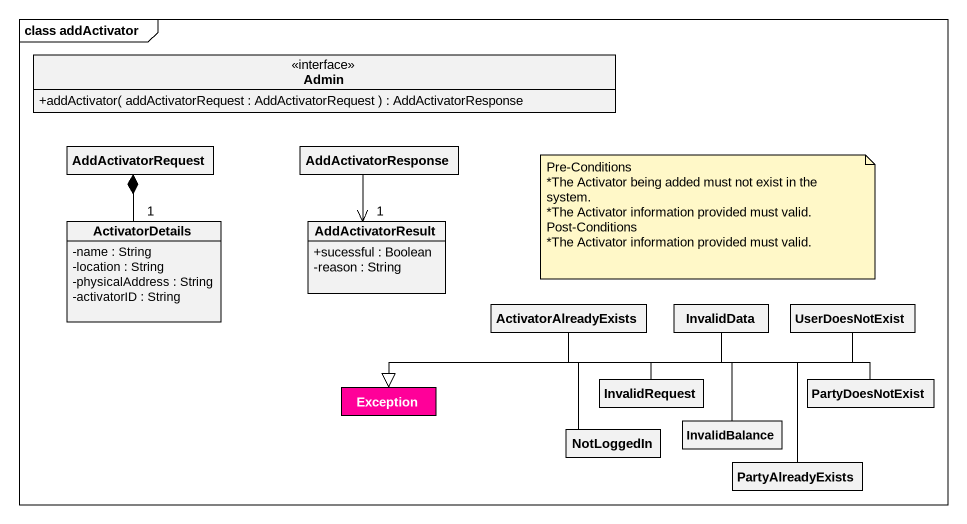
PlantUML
@startuml
mainframe class addActivator
hide circle
hide empty members
skinparam classAttributeIconSize 0
interface Admin {
  +addActivator( addActivatorRequest : AddActivatorRequest ) : AddActivatorResponse
}
class AddActivatorRequest
class AddActivatorResponse
class ActivatorDetails {
  -name : String
  -location : String
  -physicalAddress : String
  -activatorID : String
}
class AddActivatorResult {
  +sucessful : Boolean
  -reason : String
}
class ActivatorAlreadyExists
class InvalidData
class UserDoesNotExist
class "Exception" as Exception_ #FF0099
class InvalidRequest
class PartyDoesNotExist
class NotLoggedIn
class InvalidBalance
class PartyAlreadyExists
AddActivatorRequest *-- "1" ActivatorDetails
AddActivatorResponse --> "1" AddActivatorResult
ActivatorAlreadyExists -left-|> Exception_
InvalidData -left-|> Exception_
UserDoesNotExist -left-|> Exception_
InvalidRequest -left-|> Exception_
PartyDoesNotExist -left-|> Exception_
NotLoggedIn -left-|> Exception_
InvalidBalance -left-|> Exception_
PartyAlreadyExists -left-|> Exception_
note as N1
  Pre-Conditions
  *The Activator being added must not exist in the system.
  *The Activator information provided must valid.
  Post-Conditions
  *The Activator information provided must valid.
end note
@enduml
